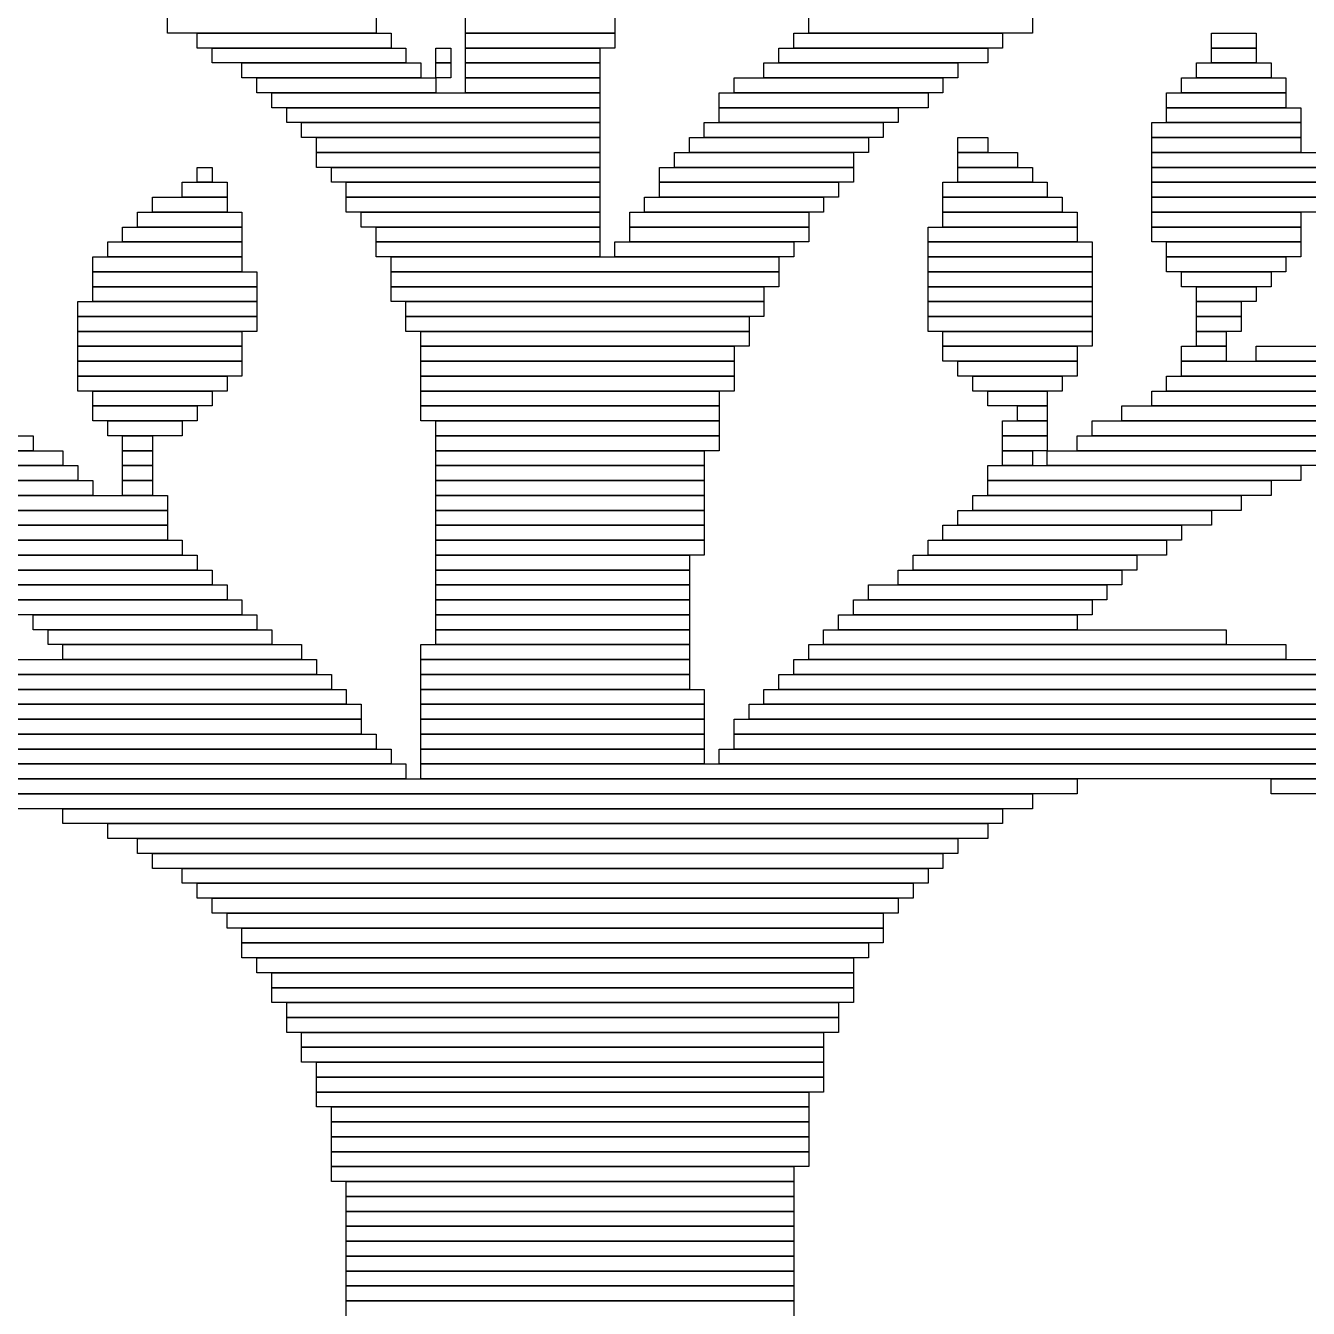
# Model space of a CAD drawing. Extents: x 366 to 657, y 364 to 660.
# Drawn here: x 475.5 to 561.5, y 490.5 to 576.5 of the extents above; entities that cross this region are included whole.
import ezdxf

# ---------------------------------------------------------------- set-up
doc = ezdxf.new("R2010")
doc.units = 0

msp = doc.modelspace()

# ---------------------------------------------------------------- linework, layer by layer
for p, q in [((485, 576), (485, 577)), ((499, 577), (499, 576)), ((505, 576), (505, 577)), ((515, 577), (515, 576)), ((528, 576), (528, 577)), ((543, 577), (543, 576)), ((499, 576), (485, 576)), ((487, 576), (500, 576)), ((487, 575), (487, 576)), ((500, 576), (500, 575)), ((515, 576), (505, 576)), ((505, 576), (515, 576)), ((505, 575), (505, 576)), ((515, 576), (515, 575)), ((527, 576), (541, 576)), ((527, 575), (527, 576)), ((543, 576), (528, 576)), ((541, 576), (541, 575)), ((555, 576), (558, 576)), ((555, 575), (555, 576)), ((558, 576), (558, 575)), ((500, 575), (487, 575)), ((488, 575), (501, 575)), ((488, 574), (488, 575)), ((501, 575), (501, 574)), ((503, 575), (504, 575)), ((503, 574), (503, 575)), ((504, 575), (504, 574)), ((515, 575), (505, 575)), ((505, 575), (514, 575)), ((505, 574), (505, 575)), ((514, 575), (514, 574)), ((526, 575), (540, 575)), ((526, 574), (526, 575)), ((541, 575), (527, 575)), ((540, 575), (540, 574)), ((558, 575), (555, 575)), ((555, 575), (558, 575)), ((555, 574), (555, 575)), ((558, 575), (558, 574)), ((501, 574), (488, 574)), ((490, 574), (502, 574)), ((490, 573), (490, 574)), ((502, 574), (502, 573)), ((504, 574), (503, 574)), ((503, 574), (504, 574)), ((503, 573), (503, 574)), ((504, 574), (504, 573)), ((514, 574), (505, 574)), ((505, 574), (514, 574)), ((505, 573), (505, 574)), ((514, 574), (514, 573)), ((525, 574), (538, 574)), ((525, 573), (525, 574)), ((540, 574), (526, 574)), ((538, 574), (538, 573)), ((554, 574), (559, 574)), ((554, 573), (554, 574)), ((558, 574), (555, 574)), ((559, 574), (559, 573)), ((502, 573), (490, 573)), ((491, 573), (503, 573)), ((491, 572), (491, 573)), ((504, 573), (503, 573)), ((503, 573), (503, 572)), ((514, 573), (505, 573)), ((505, 573), (514, 573)), ((505, 572), (505, 573)), ((514, 573), (514, 572)), ((523, 573), (537, 573)), ((523, 572), (523, 573)), ((538, 573), (525, 573)), ((537, 573), (537, 572)), ((553, 573), (560, 573)), ((553, 572), (553, 573)), ((559, 573), (554, 573)), ((560, 573), (560, 572)), ((503, 572), (491, 572)), ((492, 572), (514, 572)), ((492, 571), (492, 572)), ((514, 572), (505, 572)), ((514, 572), (514, 571)), ((522, 572), (536, 572)), ((522, 571), (522, 572)), ((537, 572), (523, 572)), ((536, 572), (536, 571)), ((552, 572), (560, 572)), ((552, 571), (552, 572)), ((560, 572), (553, 572)), ((560, 572), (560, 571)), ((514, 571), (492, 571)), ((493, 571), (514, 571)), ((493, 570), (493, 571)), ((514, 571), (514, 570)), ((536, 571), (522, 571)), ((522, 571), (534, 571)), ((522, 570), (522, 571)), ((534, 571), (534, 570)), ((560, 571), (552, 571)), ((552, 571), (561, 571)), ((552, 570), (552, 571)), ((561, 571), (561, 570)), ((514, 570), (493, 570)), ((494, 570), (514, 570)), ((494, 569), (494, 570)), ((514, 570), (514, 569)), ((521, 570), (533, 570)), ((521, 569), (521, 570)), ((534, 570), (522, 570)), ((533, 570), (533, 569)), ((551, 570), (561, 570)), ((551, 569), (551, 570)), ((561, 570), (552, 570)), ((561, 570), (561, 569)), ((514, 569), (494, 569)), ((495, 569), (514, 569)), ((495, 568), (495, 569)), ((514, 569), (514, 568)), ((520, 569), (532, 569)), ((520, 568), (520, 569)), ((533, 569), (521, 569)), ((532, 569), (532, 568)), ((538, 569), (540, 569)), ((538, 568), (538, 569)), ((540, 569), (540, 568)), ((561, 569), (551, 569)), ((551, 569), (561, 569)), ((551, 568), (551, 569)), ((561, 569), (561, 568)), ((514, 568), (495, 568)), ((495, 568), (514, 568)), ((495, 567), (495, 568)), ((514, 568), (514, 567)), ((519, 568), (531, 568)), ((519, 567), (519, 568)), ((532, 568), (520, 568)), ((531, 568), (531, 567)), ((540, 568), (538, 568)), ((538, 568), (542, 568)), ((538, 567), (538, 568)), ((542, 568), (542, 567)), ((561, 568), (551, 568)), ((551, 568), (562, 568)), ((551, 567), (551, 568)), ((487, 567), (488, 567)), ((487, 566), (487, 567)), ((488, 567), (488, 566)), ((514, 567), (495, 567)), ((496, 567), (514, 567)), ((496, 566), (496, 567)), ((514, 567), (514, 566)), ((518, 567), (531, 567)), ((518, 566), (518, 567)), ((531, 567), (519, 567)), ((531, 567), (531, 566)), ((542, 567), (538, 567)), ((538, 567), (543, 567)), ((538, 566), (538, 567)), ((543, 567), (543, 566)), ((562, 567), (551, 567)), ((551, 567), (562, 567)), ((551, 566), (551, 567)), ((486, 566), (489, 566)), ((486, 565), (486, 566)), ((488, 566), (487, 566)), ((489, 566), (489, 565)), ((514, 566), (496, 566)), ((497, 566), (514, 566)), ((497, 565), (497, 566)), ((514, 566), (514, 565)), ((531, 566), (518, 566)), ((518, 566), (530, 566)), ((518, 565), (518, 566)), ((530, 566), (530, 565)), ((537, 566), (544, 566)), ((537, 565), (537, 566)), ((543, 566), (538, 566)), ((544, 566), (544, 565)), ((562, 566), (551, 566)), ((551, 566), (562, 566)), ((551, 565), (551, 566)), ((484, 565), (489, 565)), ((484, 564), (484, 565)), ((489, 565), (486, 565)), ((489, 565), (489, 564)), ((514, 565), (497, 565)), ((497, 565), (514, 565)), ((497, 564), (497, 565)), ((514, 565), (514, 564)), ((517, 565), (529, 565)), ((517, 564), (517, 565)), ((530, 565), (518, 565)), ((529, 565), (529, 564)), ((544, 565), (537, 565)), ((537, 565), (545, 565)), ((537, 564), (537, 565)), ((545, 565), (545, 564)), ((562, 565), (551, 565)), ((551, 565), (562, 565)), ((551, 564), (551, 565)), ((483, 564), (490, 564)), ((483, 563), (483, 564)), ((489, 564), (484, 564)), ((490, 564), (490, 563)), ((514, 564), (497, 564)), ((498, 564), (514, 564)), ((498, 563), (498, 564)), ((514, 564), (514, 563)), ((516, 564), (528, 564)), ((516, 563), (516, 564)), ((529, 564), (517, 564)), ((528, 564), (528, 563)), ((545, 564), (537, 564)), ((537, 564), (546, 564)), ((537, 563), (537, 564)), ((546, 564), (546, 563)), ((562, 564), (551, 564)), ((551, 564), (561, 564)), ((551, 563), (551, 564)), ((561, 564), (561, 563)), ((482, 563), (490, 563)), ((482, 562), (482, 563)), ((490, 563), (483, 563)), ((490, 563), (490, 562)), ((514, 563), (498, 563)), ((499, 563), (514, 563)), ((499, 562), (499, 563)), ((514, 563), (514, 562)), ((528, 563), (516, 563)), ((516, 563), (528, 563)), ((516, 562), (516, 563)), ((528, 563), (528, 562)), ((536, 563), (546, 563)), ((536, 562), (536, 563)), ((546, 563), (537, 563)), ((546, 563), (546, 562)), ((561, 563), (551, 563)), ((551, 563), (561, 563)), ((551, 562), (551, 563)), ((561, 563), (561, 562)), ((481, 562), (490, 562)), ((481, 561), (481, 562)), ((490, 562), (482, 562)), ((490, 562), (490, 561)), ((514, 562), (499, 562)), ((499, 562), (514, 562)), ((499, 561), (499, 562)), ((514, 562), (514, 561)), ((515, 562), (527, 562)), ((515, 561), (515, 562)), ((528, 562), (516, 562)), ((527, 562), (527, 561)), ((546, 562), (536, 562)), ((536, 562), (547, 562)), ((536, 561), (536, 562)), ((547, 562), (547, 561)), ((561, 562), (551, 562)), ((552, 562), (561, 562)), ((552, 561), (552, 562)), ((561, 562), (561, 561)), ((480, 561), (490, 561)), ((480, 560), (480, 561)), ((490, 561), (481, 561)), ((490, 561), (490, 560)), ((514, 561), (499, 561)), ((500, 561), (526, 561)), ((500, 560), (500, 561)), ((527, 561), (515, 561)), ((526, 561), (526, 560)), ((547, 561), (536, 561)), ((536, 561), (547, 561)), ((536, 560), (536, 561)), ((547, 561), (547, 560)), ((561, 561), (552, 561)), ((552, 561), (560, 561)), ((552, 560), (552, 561)), ((560, 561), (560, 560)), ((490, 560), (480, 560)), ((480, 560), (491, 560)), ((480, 559), (480, 560)), ((491, 560), (491, 559)), ((526, 560), (500, 560)), ((500, 560), (526, 560)), ((500, 559), (500, 560)), ((526, 560), (526, 559)), ((547, 560), (536, 560)), ((536, 560), (547, 560)), ((536, 559), (536, 560)), ((547, 560), (547, 559)), ((560, 560), (552, 560)), ((553, 560), (559, 560)), ((553, 559), (553, 560)), ((559, 560), (559, 559)), ((491, 559), (480, 559)), ((480, 559), (491, 559)), ((480, 558), (480, 559)), ((491, 559), (491, 558)), ((526, 559), (500, 559)), ((500, 559), (525, 559)), ((500, 558), (500, 559)), ((525, 559), (525, 558)), ((547, 559), (536, 559)), ((536, 559), (547, 559)), ((536, 558), (536, 559)), ((547, 559), (547, 558)), ((559, 559), (553, 559)), ((554, 559), (558, 559)), ((554, 558), (554, 559)), ((558, 559), (558, 558)), ((479, 558), (491, 558)), ((479, 557), (479, 558)), ((491, 558), (480, 558)), ((491, 558), (491, 557)), ((525, 558), (500, 558)), ((501, 558), (525, 558)), ((501, 557), (501, 558)), ((525, 558), (525, 557)), ((547, 558), (536, 558)), ((536, 558), (547, 558)), ((536, 557), (536, 558)), ((547, 558), (547, 557)), ((558, 558), (554, 558)), ((554, 558), (557, 558)), ((554, 557), (554, 558)), ((557, 558), (557, 557)), ((491, 557), (479, 557)), ((479, 557), (491, 557)), ((479, 556), (479, 557)), ((491, 557), (491, 556)), ((525, 557), (501, 557)), ((501, 557), (524, 557)), ((501, 556), (501, 557)), ((524, 557), (524, 556)), ((547, 557), (536, 557)), ((536, 557), (547, 557)), ((536, 556), (536, 557)), ((547, 557), (547, 556)), ((557, 557), (554, 557)), ((554, 557), (557, 557)), ((554, 556), (554, 557)), ((557, 557), (557, 556)), ((491, 556), (479, 556)), ((479, 556), (490, 556)), ((479, 555), (479, 556)), ((490, 556), (490, 555)), ((524, 556), (501, 556)), ((502, 556), (524, 556)), ((502, 555), (502, 556)), ((524, 556), (524, 555)), ((547, 556), (536, 556)), ((537, 556), (547, 556)), ((537, 555), (537, 556)), ((547, 556), (547, 555)), ((557, 556), (554, 556)), ((554, 556), (556, 556)), ((554, 555), (554, 556)), ((556, 556), (556, 555)), ((490, 555), (479, 555)), ((479, 555), (490, 555)), ((479, 554), (479, 555)), ((490, 555), (490, 554)), ((524, 555), (502, 555)), ((502, 555), (523, 555)), ((502, 554), (502, 555)), ((523, 555), (523, 554)), ((547, 555), (537, 555)), ((537, 555), (546, 555)), ((537, 554), (537, 555)), ((546, 555), (546, 554)), ((553, 555), (556, 555)), ((553, 554), (553, 555)), ((556, 555), (554, 555)), ((556, 555), (556, 554)), ((558, 555), (582, 555)), ((558, 554), (558, 555)), ((490, 554), (479, 554)), ((479, 554), (490, 554)), ((479, 553), (479, 554)), ((490, 554), (490, 553)), ((523, 554), (502, 554)), ((502, 554), (523, 554)), ((502, 553), (502, 554)), ((523, 554), (523, 553)), ((546, 554), (537, 554)), ((538, 554), (546, 554)), ((538, 553), (538, 554)), ((546, 554), (546, 553)), ((556, 554), (553, 554)), ((553, 554), (584, 554)), ((553, 553), (553, 554)), ((582, 554), (558, 554)), ((490, 553), (479, 553)), ((479, 553), (489, 553)), ((479, 552), (479, 553)), ((489, 553), (489, 552)), ((523, 553), (502, 553)), ((502, 553), (523, 553)), ((502, 552), (502, 553)), ((523, 553), (523, 552)), ((546, 553), (538, 553)), ((539, 553), (545, 553)), ((539, 552), (539, 553)), ((545, 553), (545, 552)), ((552, 553), (586, 553)), ((552, 552), (552, 553)), ((584, 553), (553, 553)), ((489, 552), (479, 552)), ((480, 552), (488, 552)), ((480, 551), (480, 552)), ((488, 552), (488, 551)), ((523, 552), (502, 552)), ((502, 552), (522, 552)), ((502, 551), (502, 552)), ((522, 552), (522, 551)), ((545, 552), (539, 552)), ((540, 552), (544, 552)), ((540, 551), (540, 552)), ((544, 552), (544, 551)), ((551, 552), (588, 552)), ((551, 551), (551, 552)), ((586, 552), (552, 552)), ((488, 551), (480, 551)), ((480, 551), (487, 551)), ((480, 550), (480, 551)), ((487, 551), (487, 550)), ((522, 551), (502, 551)), ((502, 551), (522, 551)), ((502, 550), (502, 551)), ((522, 551), (522, 550)), ((544, 551), (540, 551)), ((542, 551), (544, 551)), ((542, 550), (542, 551)), ((544, 551), (544, 550)), ((549, 551), (590, 551)), ((549, 550), (549, 551)), ((588, 551), (551, 551)), ((487, 550), (480, 550)), ((481, 550), (486, 550)), ((481, 549), (481, 550)), ((486, 550), (486, 549)), ((522, 550), (502, 550)), ((503, 550), (522, 550)), ((503, 549), (503, 550)), ((522, 550), (522, 549)), ((541, 550), (544, 550)), ((541, 549), (541, 550)), ((544, 550), (542, 550)), ((544, 550), (544, 549)), ((547, 550), (592, 550)), ((547, 549), (547, 550)), ((590, 550), (549, 550)), ((453, 549), (476, 549)), ((476, 549), (476, 548)), ((486, 549), (481, 549)), ((482, 549), (484, 549)), ((482, 548), (482, 549)), ((484, 549), (484, 548)), ((522, 549), (503, 549)), ((503, 549), (522, 549)), ((503, 548), (503, 549)), ((522, 549), (522, 548)), ((544, 549), (541, 549)), ((541, 549), (544, 549)), ((541, 548), (541, 549)), ((544, 549), (544, 548)), ((546, 549), (568, 549)), ((546, 548), (546, 549)), ((592, 549), (547, 549)), ((476, 548), (453, 548)), ((458, 548), (478, 548)), ((478, 548), (478, 547)), ((484, 548), (482, 548)), ((482, 548), (484, 548)), ((482, 547), (482, 548)), ((484, 548), (484, 547)), ((522, 548), (503, 548)), ((503, 548), (521, 548)), ((503, 547), (503, 548)), ((521, 548), (521, 547)), ((544, 548), (541, 548)), ((541, 548), (543, 548)), ((541, 547), (541, 548)), ((543, 548), (543, 547)), ((544, 548), (564, 548)), ((544, 547), (544, 548)), ((568, 548), (546, 548)), ((478, 547), (458, 547)), ((461, 547), (479, 547)), ((479, 547), (479, 546)), ((484, 547), (482, 547)), ((482, 547), (484, 547)), ((482, 546), (482, 547)), ((484, 547), (484, 546)), ((521, 547), (503, 547)), ((503, 547), (521, 547)), ((503, 546), (503, 547)), ((521, 547), (521, 546)), ((540, 547), (561, 547)), ((540, 546), (540, 547)), ((543, 547), (541, 547)), ((564, 547), (544, 547)), ((561, 547), (561, 546)), ((479, 546), (461, 546)), ((463, 546), (480, 546)), ((480, 546), (480, 545)), ((484, 546), (482, 546)), ((482, 546), (484, 546)), ((482, 545), (482, 546)), ((484, 546), (484, 545)), ((521, 546), (503, 546)), ((503, 546), (521, 546)), ((503, 545), (503, 546)), ((521, 546), (521, 545)), ((561, 546), (540, 546)), ((540, 546), (559, 546)), ((540, 545), (540, 546)), ((559, 546), (559, 545)), ((480, 545), (463, 545)), ((465, 545), (485, 545)), ((484, 545), (482, 545)), ((485, 545), (485, 544)), ((521, 545), (503, 545)), ((503, 545), (521, 545)), ((503, 544), (503, 545)), ((521, 545), (521, 544)), ((539, 545), (557, 545)), ((539, 544), (539, 545)), ((559, 545), (540, 545)), ((557, 545), (557, 544)), ((485, 544), (465, 544)), ((467, 544), (485, 544)), ((485, 544), (485, 543)), ((521, 544), (503, 544)), ((503, 544), (521, 544)), ((503, 543), (503, 544)), ((521, 544), (521, 543)), ((538, 544), (555, 544)), ((538, 543), (538, 544)), ((557, 544), (539, 544)), ((555, 544), (555, 543)), ((485, 543), (467, 543)), ((469, 543), (485, 543)), ((485, 543), (485, 542)), ((521, 543), (503, 543)), ((503, 543), (521, 543)), ((503, 542), (503, 543)), ((521, 543), (521, 542)), ((537, 543), (553, 543)), ((537, 542), (537, 543)), ((555, 543), (538, 543)), ((553, 543), (553, 542)), ((485, 542), (469, 542)), ((470, 542), (486, 542)), ((486, 542), (486, 541)), ((521, 542), (503, 542)), ((503, 542), (521, 542)), ((503, 541), (503, 542)), ((521, 542), (521, 541)), ((536, 542), (552, 542)), ((536, 541), (536, 542)), ((553, 542), (537, 542)), ((552, 542), (552, 541)), ((486, 541), (470, 541)), ((471, 541), (487, 541)), ((487, 541), (487, 540)), ((521, 541), (503, 541)), ((503, 541), (520, 541)), ((503, 540), (503, 541)), ((520, 541), (520, 540)), ((535, 541), (550, 541)), ((535, 540), (535, 541)), ((552, 541), (536, 541)), ((550, 541), (550, 540)), ((487, 540), (471, 540)), ((473, 540), (488, 540)), ((488, 540), (488, 539)), ((520, 540), (503, 540)), ((503, 540), (520, 540)), ((503, 539), (503, 540)), ((520, 540), (520, 539)), ((534, 540), (549, 540)), ((534, 539), (534, 540)), ((550, 540), (535, 540)), ((549, 540), (549, 539)), ((488, 539), (473, 539)), ((474, 539), (489, 539)), ((489, 539), (489, 538)), ((520, 539), (503, 539)), ((503, 539), (520, 539)), ((503, 538), (503, 539)), ((520, 539), (520, 538)), ((532, 539), (548, 539)), ((532, 538), (532, 539)), ((549, 539), (534, 539)), ((548, 539), (548, 538)), ((489, 538), (474, 538)), ((475, 538), (490, 538)), ((490, 538), (490, 537)), ((520, 538), (503, 538)), ((503, 538), (520, 538)), ((503, 537), (503, 538)), ((520, 538), (520, 537)), ((531, 538), (547, 538)), ((531, 537), (531, 538)), ((548, 538), (532, 538)), ((547, 538), (547, 537)), ((490, 537), (475, 537)), ((476, 537), (491, 537)), ((476, 536), (476, 537)), ((491, 537), (491, 536)), ((520, 537), (503, 537)), ((503, 537), (520, 537)), ((503, 536), (503, 537)), ((520, 537), (520, 536)), ((530, 537), (546, 537)), ((530, 536), (530, 537)), ((547, 537), (531, 537)), ((546, 537), (546, 536)), ((491, 536), (476, 536)), ((477, 536), (492, 536)), ((477, 535), (477, 536)), ((492, 536), (492, 535)), ((520, 536), (503, 536)), ((503, 536), (520, 536)), ((503, 535), (503, 536)), ((520, 536), (520, 535)), ((529, 536), (556, 536)), ((529, 535), (529, 536)), ((546, 536), (530, 536)), ((556, 536), (556, 535)), ((492, 535), (477, 535)), ((478, 535), (494, 535)), ((478, 534), (478, 535)), ((494, 535), (494, 534)), ((502, 535), (520, 535)), ((502, 534), (502, 535)), ((520, 535), (503, 535)), ((520, 535), (520, 534)), ((528, 535), (560, 535)), ((528, 534), (528, 535)), ((556, 535), (529, 535)), ((560, 535), (560, 534)), ((467, 534), (495, 534)), ((494, 534), (478, 534)), ((495, 534), (495, 533)), ((520, 534), (502, 534)), ((502, 534), (520, 534)), ((502, 533), (502, 534)), ((520, 534), (520, 533)), ((527, 534), (562, 534)), ((527, 533), (527, 534)), ((560, 534), (528, 534)), ((463, 533), (496, 533)), ((495, 533), (467, 533)), ((496, 533), (496, 532)), ((520, 533), (502, 533)), ((502, 533), (520, 533)), ((502, 532), (502, 533)), ((520, 533), (520, 532)), ((526, 533), (564, 533)), ((526, 532), (526, 533)), ((562, 533), (527, 533)), ((461, 532), (497, 532)), ((496, 532), (463, 532)), ((497, 532), (497, 531)), ((520, 532), (502, 532)), ((502, 532), (521, 532)), ((502, 531), (502, 532)), ((521, 532), (521, 531)), ((525, 532), (581, 532)), ((525, 531), (525, 532)), ((564, 532), (526, 532)), ((445, 531), (498, 531)), ((497, 531), (461, 531)), ((498, 531), (498, 530)), ((521, 531), (502, 531)), ((502, 531), (521, 531)), ((502, 530), (502, 531)), ((521, 531), (521, 530)), ((524, 531), (570, 531)), ((524, 530), (524, 531)), ((581, 531), (525, 531)), ((498, 530), (445, 530)), ((454, 530), (498, 530)), ((498, 530), (498, 529)), ((521, 530), (502, 530)), ((502, 530), (521, 530)), ((502, 529), (502, 530)), ((521, 530), (521, 529)), ((523, 530), (569, 530)), ((523, 529), (523, 530)), ((570, 530), (524, 530)), ((498, 529), (454, 529)), ((455, 529), (499, 529)), ((499, 529), (499, 528)), ((521, 529), (502, 529)), ((502, 529), (521, 529)), ((502, 528), (502, 529)), ((521, 529), (521, 528)), ((569, 529), (523, 529)), ((523, 529), (571, 529)), ((523, 528), (523, 529)), ((453, 528), (500, 528)), ((499, 528), (455, 528)), ((500, 528), (500, 527)), ((521, 528), (502, 528)), ((502, 528), (521, 528)), ((502, 527), (502, 528)), ((521, 528), (521, 527)), ((522, 528), (572, 528)), ((522, 527), (522, 528)), ((571, 528), (523, 528)), ((451, 527), (501, 527)), ((500, 527), (453, 527)), ((501, 527), (501, 526)), ((521, 527), (502, 527)), ((502, 527), (573, 527)), ((502, 526), (502, 527)), ((572, 527), (522, 527)), ((450, 526), (546, 526)), ((501, 526), (451, 526)), ((573, 526), (502, 526)), ((546, 526), (546, 525)), ((559, 526), (575, 526)), ((559, 525), (559, 526)), ((546, 525), (450, 525)), ((473, 525), (543, 525)), ((543, 525), (543, 524)), ((575, 525), (559, 525)), ((543, 524), (473, 524)), ((478, 524), (541, 524)), ((478, 523), (478, 524)), ((541, 524), (541, 523)), ((541, 523), (478, 523)), ((481, 523), (540, 523)), ((481, 522), (481, 523)), ((540, 523), (540, 522)), ((540, 522), (481, 522)), ((483, 522), (538, 522)), ((483, 521), (483, 522)), ((538, 522), (538, 521)), ((538, 521), (483, 521)), ((484, 521), (537, 521)), ((484, 520), (484, 521)), ((537, 521), (537, 520)), ((537, 520), (484, 520)), ((486, 520), (536, 520)), ((486, 519), (486, 520)), ((536, 520), (536, 519)), ((536, 519), (486, 519)), ((487, 519), (535, 519)), ((487, 518), (487, 519)), ((535, 519), (535, 518)), ((535, 518), (487, 518)), ((488, 518), (534, 518)), ((488, 517), (488, 518)), ((534, 518), (534, 517)), ((534, 517), (488, 517)), ((489, 517), (533, 517)), ((489, 516), (489, 517)), ((533, 517), (533, 516)), ((533, 516), (489, 516)), ((490, 516), (533, 516)), ((490, 515), (490, 516)), ((533, 516), (533, 515)), ((533, 515), (490, 515)), ((490, 515), (532, 515)), ((490, 514), (490, 515)), ((532, 515), (532, 514)), ((532, 514), (490, 514)), ((491, 514), (531, 514)), ((491, 513), (491, 514)), ((531, 514), (531, 513)), ((531, 513), (491, 513)), ((492, 513), (531, 513)), ((492, 512), (492, 513)), ((531, 513), (531, 512)), ((531, 512), (492, 512)), ((492, 512), (531, 512)), ((492, 511), (492, 512)), ((531, 512), (531, 511)), ((531, 511), (492, 511)), ((493, 511), (530, 511)), ((493, 510), (493, 511)), ((530, 511), (530, 510)), ((530, 510), (493, 510)), ((493, 510), (530, 510)), ((493, 509), (493, 510)), ((530, 510), (530, 509)), ((530, 509), (493, 509)), ((494, 509), (529, 509)), ((494, 508), (494, 509)), ((529, 509), (529, 508)), ((529, 508), (494, 508)), ((494, 508), (529, 508)), ((494, 507), (494, 508)), ((529, 508), (529, 507)), ((529, 507), (494, 507)), ((495, 507), (529, 507)), ((495, 506), (495, 507)), ((529, 507), (529, 506)), ((529, 506), (495, 506)), ((495, 506), (529, 506)), ((495, 505), (495, 506)), ((529, 506), (529, 505)), ((529, 505), (495, 505)), ((495, 505), (528, 505)), ((495, 504), (495, 505)), ((528, 505), (528, 504)), ((528, 504), (495, 504)), ((496, 504), (528, 504)), ((496, 503), (496, 504)), ((528, 504), (528, 503)), ((528, 503), (496, 503)), ((496, 503), (528, 503)), ((496, 502), (496, 503)), ((528, 503), (528, 502)), ((528, 502), (496, 502)), ((496, 502), (528, 502)), ((496, 501), (496, 502)), ((528, 502), (528, 501)), ((528, 501), (496, 501)), ((496, 501), (528, 501)), ((496, 500), (496, 501)), ((528, 501), (528, 500)), ((528, 500), (496, 500)), ((496, 500), (527, 500)), ((496, 499), (496, 500)), ((527, 500), (527, 499)), ((527, 499), (496, 499)), ((497, 499), (527, 499)), ((497, 498), (497, 499)), ((527, 499), (527, 498)), ((527, 498), (497, 498)), ((497, 498), (527, 498)), ((497, 497), (497, 498)), ((527, 498), (527, 497)), ((527, 497), (497, 497)), ((497, 497), (527, 497)), ((497, 496), (497, 497)), ((527, 497), (527, 496)), ((527, 496), (497, 496)), ((497, 496), (527, 496)), ((497, 495), (497, 496)), ((527, 496), (527, 495)), ((527, 495), (497, 495)), ((497, 495), (527, 495)), ((497, 494), (497, 495)), ((527, 495), (527, 494)), ((527, 494), (497, 494)), ((497, 494), (527, 494)), ((497, 493), (497, 494)), ((527, 494), (527, 493)), ((527, 493), (497, 493)), ((497, 493), (527, 493)), ((497, 492), (497, 493)), ((527, 493), (527, 492)), ((527, 492), (497, 492)), ((497, 492), (527, 492)), ((497, 491), (497, 492)), ((527, 492), (527, 491)), ((527, 491), (497, 491)), ((497, 491), (527, 491)), ((497, 490), (497, 491)), ((527, 491), (527, 490))]:
    msp.add_line(p, q)

doc.saveas('drawing.dxf')
